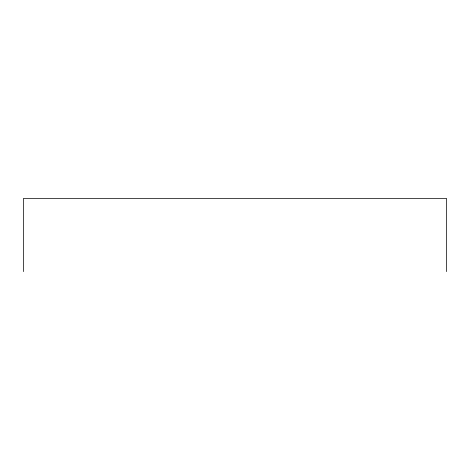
<?xml version="1.0" encoding="UTF-8"?>
<svg xmlns="http://www.w3.org/2000/svg" width="470" height="470" viewBox="0 0 470 470"><rect width="100%" height="100%" fill="white"/><g stroke="black" fill="none" stroke-linecap="round" stroke-linejoin="round"><path stroke-width="0.7" d="M446.5 271.607L446.5 198.393L23.5 198.393L23.5 271.607"/></g></svg>
